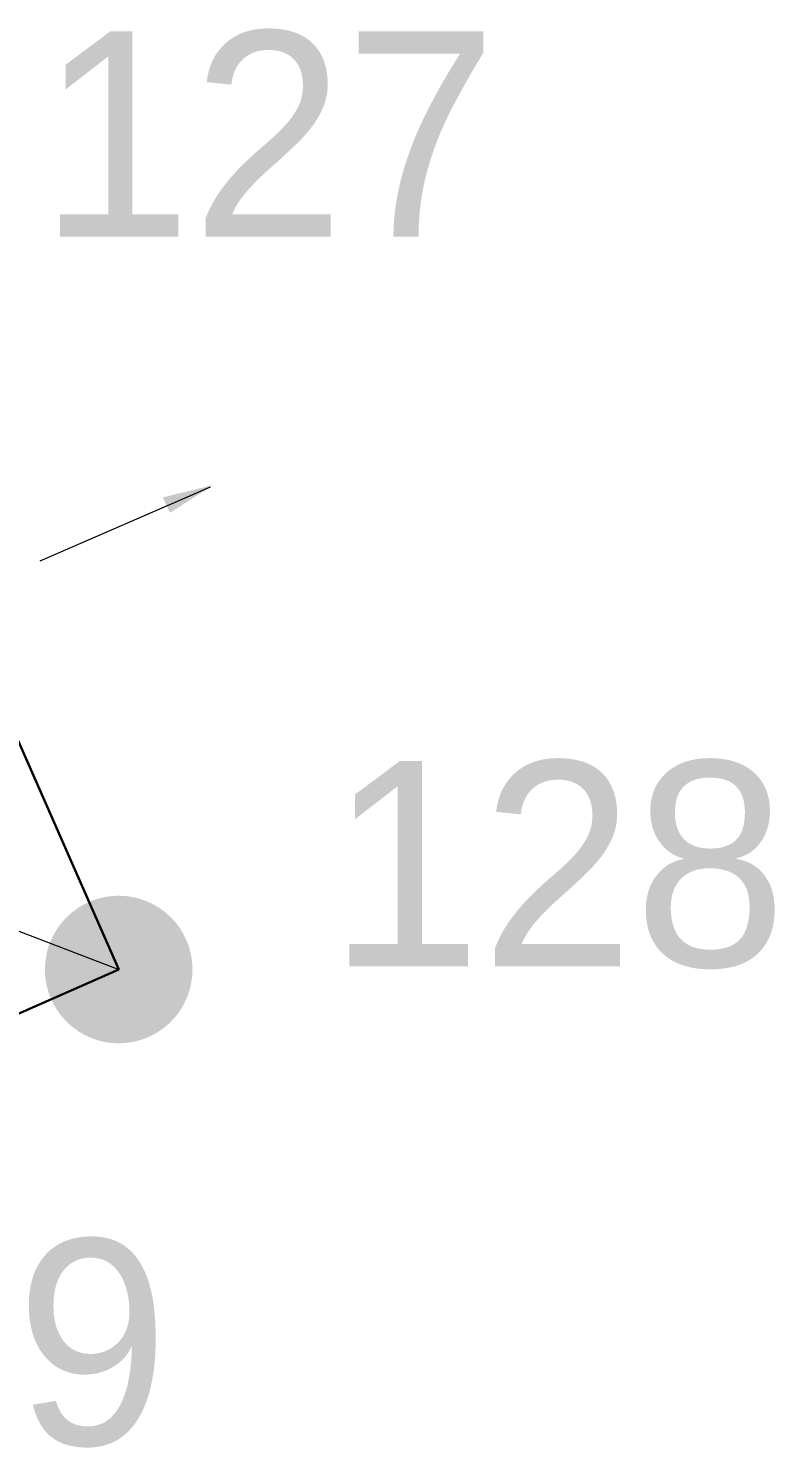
# Model space of a CAD drawing. Header units: metres. Extents: x 535356 to 535753, y 1836468 to 1836744.
# Drawn here: x 535503.2 to 535510.47, y 1836620.47 to 1836634.3 of the extents above; entities that cross this region are included whole.
import ezdxf
from ezdxf.enums import TextEntityAlignment as Align

# ---------------------------------------------------------------- set-up
doc = ezdxf.new("R2010")
doc.units = ezdxf.units.M
doc.header["$MEASUREMENT"] = 0
for name, color, linetype, lineweight in [('Level 4', 1, 'Continuous', 0), ('Level 42', 1, 'Continuous', 0), ('Level 5', 1, 'Continuous', 0)]:
    doc.layers.add(name, color=color, linetype=linetype, lineweight=lineweight)
doc.styles.add('Style-CHAR_FAST_FONT', font='CHAR_FAST_FONT.shx')

msp = doc.modelspace()

# ---------------------------------------------------------------- hatches: boundary and pattern name
at = {"layer": 'Level 4', "linetype": 'Continuous', "lineweight": 0}
h = msp.add_hatch(color=7, dxfattribs=at)
edge = h.paths.add_edge_path()
edge.add_arc((535504.08, 1836625.13), 0.719, 270, 630)

# ---------------------------------------------------------------- linework, layer by layer
at = {"layer": 'Level 42', "color": 7, "linetype": 'Continuous', "lineweight": 0}
for p, q in [((535504.08, 1836625.13), (535500.9, 1836632.36)), ((535504.08, 1836625.13), (535500.9, 1836632.36)), ((535504.97, 1836629.83), (535503.31, 1836629.11)), ((535504.97, 1836629.83), (535503.31, 1836629.11)), ((535503.09, 1836625.51), (535504.08, 1836625.13)), ((535503.09, 1836625.51), (535504.08, 1836625.13)), ((535501.33, 1836623.92), (535504.08, 1836625.13)), ((535501.33, 1836623.92), (535504.08, 1836625.13))]:
    msp.add_line(p, q, dxfattribs=at)
at = {"layer": 'Level 42', "color": 7, "linetype": 'Continuous', "lineweight": 0, "extrusion": (0, 0, -1)}
msp.add_solid([(-535504.58, 1836629.58), (-535505, 1836629.85), (-535504.51, 1836629.73)], dxfattribs=at)
msp.add_solid([(-535504.58, 1836629.58), (-535505, 1836629.85), (-535504.51, 1836629.73)], dxfattribs=at)
at = {"layer": 'Level 5', "color": 7, "linetype": 'Continuous', "lineweight": 30}
msp.add_line((535504.08, 1836625.13), (535500.9, 1836632.36), dxfattribs=at)
at = {"layer": 'Level 5', "color": 1, "linetype": 'Continuous', "lineweight": 30}
msp.add_line((535497.64, 1836622.3), (535504.08, 1836625.13), dxfattribs=at)

# ---------------------------------------------------------------- texts
at = {"layer": 'Level 4', "color": 1, "linetype": 'Continuous', "lineweight": 0, "style": 'Style-CHAR_FAST_FONT'}
for s, p in [('127', (535505.536, 1836633.27)), ('128', (535508.356, 1836626.16)), ('129', (535502.336, 1836621.5))]:
    msp.add_text(s, height=2, dxfattribs=at).set_placement(p, align=Align.MIDDLE_CENTER)

doc.saveas('drawing.dxf')
